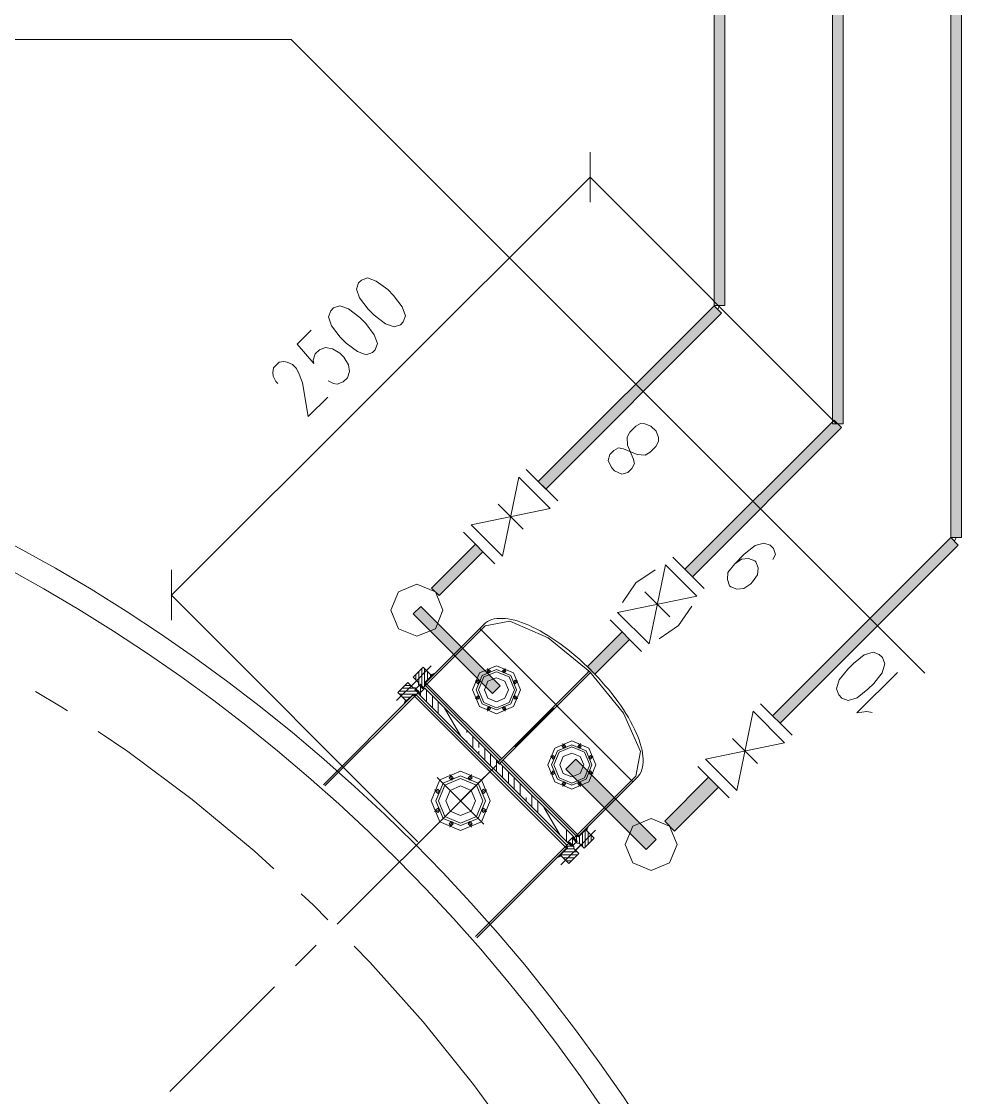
# Model space of a CAD drawing. Header units: millimetres. Extents: x 261 to 114907, y 32 to 1998430.
# Drawn here: x 49039 to 53012, y 1952349 to 1956897 of the extents above; entities that cross this region are included whole.
import ezdxf

# ---------------------------------------------------------------- set-up
doc = ezdxf.new("R2010")
doc.units = ezdxf.units.MM

msp = doc.modelspace()

# ---------------------------------------------------------------- hatches: boundary and pattern name
h = msp.add_hatch(color=0)
h.dxf.hatch_style = 2
h.paths.add_polyline_path([(53011.7, 1954716.6), (52966.4, 1954716.6), (52966.4, 1958852.2), (53011.7, 1958852.2)])
h = msp.add_hatch(color=0)
h.dxf.hatch_style = 2
h.paths.add_polyline_path([(52011.5, 1955697), (51966.3, 1955697), (51966.3, 1958351.9), (52011.5, 1958351.9)])
h = msp.add_hatch(color=0)
h.dxf.hatch_style = 2
h.paths.add_polyline_path([(52511.4, 1955196.7), (52466.5, 1955196.7), (52466.5, 1957852), (52511.4, 1957852)])
h = msp.add_hatch(color=0)
h.dxf.hatch_style = 2
h.paths.add_polyline_path([(51254.8, 1954920.9), (51222.9, 1954952.8), (51965.8, 1955695.7), (51997.7, 1955663.8)])
h = msp.add_hatch(color=0)
h.dxf.hatch_style = 2
h.paths.add_polyline_path([(51874.5, 1954550.3), (51842.6, 1954582.2), (52473, 1955212.6), (52504.9, 1955180.7)])
h = msp.add_hatch(color=0)
h.dxf.hatch_style = 2
h.paths.add_polyline_path([(52245.1, 1953930.7), (52213.2, 1953962.5), (52966, 1954715.4), (52997.9, 1954683.9)])
h = msp.add_hatch(color=0)
h.dxf.hatch_style = 2
h.paths.add_polyline_path([(50804.1, 1954470.2), (50772.2, 1954502), (50957.5, 1954687.3), (50989.4, 1954655.5)])
h = msp.add_hatch(color=0)
h.dxf.hatch_style = 2
h.paths.add_polyline_path([(51062.2, 1954088.4), (51030.3, 1954056.5), (50694.6, 1954392.6), (50726.5, 1954424.5)])
h = msp.add_hatch(color=0)
h.dxf.hatch_style = 2
h.paths.add_polyline_path([(51462.5, 1954138.4), (51430.6, 1954170.2), (51577.1, 1954316.8), (51609, 1954284.9)])
h = msp.add_hatch(color=0)
h.dxf.hatch_style = 2
h.paths.add_polyline_path([(50701.9, 1954070.8), (50700.3, 1954072.4), (50701.9, 1954074), (50703.5, 1954072.4)])
h = msp.add_hatch(color=0)
h.dxf.hatch_style = 2
h.paths.add_polyline_path([(50751.9, 1954095), (50750.3, 1954096.6), (50751.9, 1954098.1), (50753.5, 1954096.6)])
h = msp.add_hatch(color=0)
h.dxf.hatch_style = 2
h.paths.add_polyline_path([(50655.4, 1954009.6), (50653.8, 1954011.2), (50655.4, 1954012.8), (50657, 1954011.2)])
h = msp.add_hatch(color=0)
h.dxf.hatch_style = 2
h.paths.add_polyline_path([(50655.4, 1954009.6), (50653.8, 1954011.2), (50655.4, 1954012.8), (50657, 1954011.2)])
h = msp.add_hatch(color=0)
h.dxf.hatch_style = 2
h.paths.add_polyline_path([(51056.2, 1953762.3), (51054.6, 1953763.9), (51056.2, 1953765.5), (51057.8, 1953763.9)])
h = msp.add_hatch(color=0)
h.dxf.hatch_style = 2
h.paths.add_polyline_path([(51339.3, 1953737.2), (51381.9, 1953779.4), (51721.9, 1953439.4), (51679.3, 1953397.2)])
h = msp.add_hatch(color=0)
h.dxf.hatch_style = 2
h.paths.add_polyline_path([(51799.5, 1953474.7), (51757.3, 1953517.4), (51942.6, 1953702.7), (51984.8, 1953660)])
h = msp.add_hatch(color=0)
h.dxf.hatch_style = 2
h.paths.add_polyline_path([(51388.8, 1953458.5), (51387.2, 1953460.1), (51388.8, 1953461.7), (51390.4, 1953460.1)])
h = msp.add_hatch(color=0)
h.dxf.hatch_style = 2
h.paths.add_polyline_path([(50717, 1953425.7), (50715.4, 1953427.3), (50717, 1953428.9), (50718.6, 1953427.3)])
h = msp.add_hatch(color=0)
h.dxf.hatch_style = 2
h.paths.add_polyline_path([(51346.2, 1953402), (51344.6, 1953403.6), (51346.2, 1953405.2), (51347.8, 1953403.6)])
h = msp.add_hatch(color=0)
h.dxf.hatch_style = 2
h.paths.add_polyline_path([(51364.7, 1953408.5), (51363.1, 1953410.1), (51364.7, 1953411.7), (51366.3, 1953410.1)])
h = msp.add_hatch(color=0)
h.dxf.hatch_style = 2
h.paths.add_polyline_path([(51303.1, 1953361.5), (51301.5, 1953363.1), (51303.1, 1953364.7), (51304.7, 1953363.1)])
h = msp.add_hatch(color=0)
h.dxf.hatch_style = 2
h.paths.add_polyline_path([(51303.5, 1953361.5), (51301.9, 1953363.1), (51303.5, 1953364.7), (51305.1, 1953363.1)])

# ---------------------------------------------------------------- linework, layer by layer
at = {"color": 0, "lineweight": 0}
for points in [[(53011.7, 1954716.6), (52966.4, 1954716.6), (52966.4, 1958852.2), (53011.7, 1958852.2)], [(52011.5, 1955697), (51966.3, 1955697), (51966.3, 1958351.9), (52011.5, 1958351.9)], [(52511.4, 1955196.7), (52466.5, 1955196.7), (52466.5, 1957852), (52511.4, 1957852)], [(50463.6, 1955792.2), (50454.6, 1955766.4), (50468, 1955729.3), (50504.2, 1955681), (50529.1, 1955656), (50577.4, 1955619.8), (50614.5, 1955606.1), (50640.3, 1955615.5), (50652.4, 1955627.2), (50661.4, 1955653.5), (50648.1, 1955690.5), (50611.9, 1955738.3), (50586.9, 1955763.8), (50538.6, 1955800), (50501.6, 1955813.3), (50475.7, 1955804.3)], [(50346, 1955674.6), (50336.5, 1955648.3), (50349.9, 1955611.2), (50386.1, 1955563.4), (50411.5, 1955538), (50459.3, 1955501.8), (50496.4, 1955488.4), (50522.7, 1955497.5), (50534.3, 1955509.5), (50543.8, 1955535.4), (50530, 1955572.4), (50493.8, 1955620.7), (50468.8, 1955645.7), (50420.6, 1955681.9), (50383.9, 1955695.7), (50357.6, 1955686.2)], [(51254.8, 1954920.9), (51222.9, 1954952.8), (51965.8, 1955695.7), (51997.7, 1955663.8)], [(51874.5, 1954550.3), (51842.6, 1954582.2), (52473, 1955212.6), (52504.9, 1955180.7)], [(51720.2, 1955100.6), (51731.8, 1955121.3), (51731, 1955138.5), (51721.5, 1955164.8), (51699.1, 1955187.2), (51672.8, 1955196.7), (51655.6, 1955197.5), (51634.9, 1955185.9), (51610.7, 1955161.4), (51598.7, 1955140.7), (51600.4, 1955106.2), (51624.5, 1955049.7), (51629.7, 1955028.2), (51618.1, 1955007.5), (51601.7, 1954991.1), (51576.3, 1954983.8), (51545.7, 1954998), (51532.3, 1955011.4), (51518.1, 1955042), (51525.4, 1955067.4), (51541.8, 1955083.4), (51562.5, 1955095.4), (51584, 1955090.3), (51640.9, 1955066.1), (51675, 1955064.4), (51695.6, 1955076)], [(52245.1, 1953930.7), (52213.2, 1953962.5), (52966, 1954715.4), (52997.9, 1954683.9)], [(50804.1, 1954470.2), (50772.2, 1954502), (50957.5, 1954687.3), (50989.4, 1954655.5)], [(50600.2, 1954408.5), (50632.6, 1954486.1), (50710.6, 1954518.4), (50788.1, 1954486.1), (50820.4, 1954408.5), (50788.1, 1954330.5), (50710.6, 1954298.2), (50632.6, 1954330.5)], [(51062.2, 1954088.4), (51030.3, 1954056.5), (50694.6, 1954392.6), (50726.5, 1954424.5)], [(51462.5, 1954138.4), (51430.6, 1954170.2), (51577.1, 1954316.8), (51609, 1954284.9)], [(52640.6, 1954098.7), (52616.1, 1954074.6), (52570.8, 1954037.9), (52532.9, 1954027.2), (52506.6, 1954037.1), (52493.3, 1954050.4), (52483.8, 1954076.3), (52494.6, 1954114.2), (52530.8, 1954159.5), (52555.3, 1954184), (52600.6, 1954220.2), (52638.5, 1954231.4), (52664.3, 1954221.5), (52678.1, 1954208.2), (52687.6, 1954181.9), (52676.8, 1954144)], [(50945, 1954072.4), (50974.7, 1954144.4), (51046.2, 1954174.1), (51118.2, 1954144.4), (51147.9, 1954072.4), (51118.2, 1954000.9), (51046.2, 1953971.2), (50974.7, 1954000.9)], [(50960.9, 1954072.4), (50985.9, 1954132.8), (51046.2, 1954157.7), (51106.6, 1954132.8), (51131.6, 1954072.4), (51106.6, 1954012.1), (51046.2, 1953987.1), (50985.9, 1954012.1)], [(51006.6, 1954151.3), (51013.9, 1954158.6), (51021.3, 1954151.3), (51013.9, 1954144)], [(51071.7, 1954151.3), (51079, 1954158.6), (51086.3, 1954151.3), (51079, 1954144)], [(50960.5, 1954105.2), (50967.8, 1954112.5), (50975.1, 1954105.2), (50967.8, 1954097.8)], [(50970, 1954072.4), (50992.4, 1954126.3), (51046.2, 1954148.7), (51100.5, 1954126.3), (51122.9, 1954072.4), (51100.5, 1954018.6), (51046.2, 1953996.2), (50992.4, 1954018.6)], [(50995.8, 1954072.4), (51010.5, 1954108.2), (51046.2, 1954123.3), (51082.4, 1954108.2), (51097.1, 1954072.4), (51082.4, 1954036.7), (51046.2, 1954021.6), (51010.5, 1954036.7)], [(51117.8, 1954105.2), (51125.1, 1954112.5), (51132.4, 1954105.2), (51125.1, 1954097.8)], [(50960.5, 1954039.7), (50967.8, 1954047), (50975.1, 1954039.7), (50967.8, 1954032.3)], [(51117.8, 1954039.7), (51125.1, 1954047), (51132.4, 1954039.7), (51125.1, 1954032.3)], [(51006.6, 1953993.6), (51013.9, 1954000.9), (51021.3, 1953993.6), (51013.9, 1953986.2)], [(51071.7, 1953993.6), (51079, 1954000.9), (51086.3, 1953993.6), (51079, 1953986.2)], [(51263, 1953754.4), (51292.7, 1953825.9), (51364.7, 1953855.7), (51436.7, 1953825.9), (51466.4, 1953754.4), (51436.7, 1953682.4), (51364.7, 1953652.7), (51292.7, 1953682.4)], [(51279.4, 1953754.4), (51304.4, 1953814.7), (51364.7, 1953839.3), (51425, 1953814.7), (51450, 1953754.4), (51425, 1953694.1), (51364.7, 1953669.1), (51304.4, 1953694.1)], [(51324.6, 1953832.8), (51331.9, 1953840.2), (51339.3, 1953832.8), (51331.9, 1953825.5)], [(51390.1, 1953832.8), (51397.4, 1953840.2), (51404.8, 1953832.8), (51397.4, 1953825.5)], [(51278.5, 1953786.7), (51285.8, 1953794.1), (51293.2, 1953786.7), (51285.8, 1953779.4)], [(51288.4, 1953754.4), (51310.8, 1953808.3), (51364.7, 1953830.7), (51418.6, 1953808.3), (51441, 1953754.4), (51418.6, 1953700.1), (51364.7, 1953677.7), (51310.8, 1953700.1)], [(51313.8, 1953754.4), (51328.9, 1953790.2), (51364.7, 1953804.8), (51400.5, 1953790.2), (51415.5, 1953754.4), (51400.5, 1953718.2), (51364.7, 1953703.6), (51328.9, 1953718.2)], [(51436.2, 1953786.7), (51443.6, 1953794.1), (51450.9, 1953786.7), (51443.6, 1953779.4)], [(51339.3, 1953737.2), (51381.9, 1953779.4), (51721.9, 1953439.4), (51679.3, 1953397.2)], [(50770, 1953602.7), (50806.7, 1953691.5), (50895, 1953728.1), (50983.3, 1953691.5), (51020, 1953602.7), (50983.3, 1953514.4), (50895, 1953477.8), (50806.7, 1953514.4)], [(50790.3, 1953602.7), (50820.9, 1953677.3), (50895, 1953707.9), (50969.5, 1953677.3), (51000.1, 1953602.7), (50969.5, 1953528.6), (50895, 1953498), (50820.9, 1953528.6)], [(50845.9, 1953700.1), (50854.9, 1953708.7), (50864, 1953700.1), (50854.9, 1953691.1)], [(50926.5, 1953700.1), (50935.5, 1953708.7), (50944.1, 1953700.1), (50935.5, 1953691.1)], [(51278.5, 1953721.7), (51285.8, 1953729), (51293.2, 1953721.7), (51285.8, 1953714.3)], [(51436.2, 1953721.7), (51443.6, 1953729), (51450.9, 1953721.7), (51443.6, 1953714.3)], [(51799.5, 1953474.7), (51757.3, 1953517.4), (51942.6, 1953702.7), (51984.8, 1953660)], [(50801.1, 1953602.7), (50828.6, 1953669.5), (50895, 1953697.1), (50961.8, 1953669.5), (50988.9, 1953602.7), (50961.8, 1953536.4), (50895, 1953508.8), (50828.6, 1953536.4)], [(50832.5, 1953602.7), (50851, 1953647.1), (50895, 1953665.6), (50939.4, 1953647.1), (50957.5, 1953602.7), (50939.4, 1953558.8), (50895, 1953540.2), (50851, 1953558.8)], [(51324.6, 1953675.5), (51331.9, 1953682.9), (51339.3, 1953675.5), (51331.9, 1953668.2)], [(51390.1, 1953675.5), (51397.4, 1953682.9), (51404.8, 1953675.5), (51397.4, 1953668.2)], [(50789, 1953643.2), (50798, 1953652.3), (50807.1, 1953643.2), (50798, 1953634.2)], [(50983.3, 1953643.2), (50991.9, 1953652.3), (51001, 1953643.2), (50991.9, 1953634.2)], [(50789, 1953562.6), (50798, 1953571.7), (50807.1, 1953562.6), (50798, 1953553.6)], [(50983.3, 1953562.6), (50991.9, 1953571.7), (51001, 1953562.6), (50991.9, 1953553.6)], [(51590.5, 1953418.3), (51622.8, 1953496.3), (51700.8, 1953528.2), (51778.4, 1953496.3), (51810.7, 1953418.3), (51778.4, 1953340.3), (51700.8, 1953308.4), (51622.8, 1953340.3)], [(50845.9, 1953505.8), (50854.9, 1953514.8), (50864, 1953505.8), (50854.9, 1953496.7)], [(50926.5, 1953505.8), (50935.5, 1953514.8), (50944.1, 1953505.8), (50935.5, 1953496.7)]]:
    msp.add_lwpolyline(points, close=True, dxfattribs=at)
for points in [[(43411.2, 1956821.7), (50178.4, 1956821.7)], [(50178.4, 1956821.7), (52857, 1954143.1)], [(51442.3, 1956133.5), (51442.7, 1956345.5)], [(49672.9, 1954472.7), (51442.7, 1956239.5)], [(52483.8, 1955196.7), (51441, 1956240.8)], [(51981.8, 1955679.7), (51988.7, 1955697)], [(50263.3, 1955592.3), (50204.2, 1955533.2), (50274, 1955451.4), (50271.5, 1955465.6), (50280.9, 1955491.9), (50298.6, 1955509.5), (50324.5, 1955518.6), (50353.3, 1955513.8), (50384.4, 1955494.5), (50401.2, 1955477.6), (50420.6, 1955446.2), (50425.7, 1955417.7), (50416.2, 1955391.5), (50398.6, 1955373.8), (50372.7, 1955364.7), (50358.1, 1955367.3), (50335.7, 1955378.1)], [(50122.4, 1955367.3), (50114.2, 1955375.9), (50103, 1955398.4), (50100.8, 1955413), (50103.8, 1955433.3), (50127.5, 1955456.5), (50147.8, 1955460), (50162, 1955457.4), (50184.8, 1955446.6), (50201.6, 1955429.8), (50212.4, 1955407), (50226.2, 1955369.9), (50251.2, 1955226.9), (50333.9, 1955309.2)], [(51305.2, 1954870.5), (51172.5, 1955003.2)], [(51140.6, 1954971.3), (51071.7, 1954636.9)], [(51273.3, 1954838.6), (51140.6, 1954971.3)], [(51053.1, 1954857.1), (51159.1, 1954751.1)], [(51273.3, 1954838.6), (50938.9, 1954769.6)], [(51071.7, 1954636.9), (50938.9, 1954769.6)], [(51039.8, 1954605), (50907.1, 1954737.8)], [(52989.3, 1954716.6), (52981.9, 1954699.8)], [(52214.5, 1954622.7), (52226.1, 1954643.4), (52216.6, 1954669.7), (52202.8, 1954683), (52177, 1954692.5), (52139.1, 1954681.7), (52093.8, 1954645.5), (52053.3, 1954604.6), (52024.9, 1954567.5), (52022.3, 1954537.8), (52031.8, 1954512), (52036.5, 1954507.2), (52062.3, 1954497.7), (52092.1, 1954500.3), (52121, 1954520.6), (52129.1, 1954528.8), (52149.4, 1954557.6), (52152, 1954587.4), (52142.5, 1954613.2), (52137.8, 1954618), (52111.9, 1954627.4), (52082.2, 1954624.9), (52053.3, 1954604.6)], [(51792.2, 1954632.6), (51924.9, 1954499.9)], [(49673.3, 1954578.8), (49672.9, 1954366.7)], [(51717.6, 1954579.6), (51635.7, 1954523.6), (51579.7, 1954441.7)], [(51691.3, 1954266.3), (51760.3, 1954600.7)], [(51760.3, 1954600.7), (51893, 1954468)], [(51778.8, 1954380.5), (51672.8, 1954486.5)], [(50714.4, 1953429.9), (49671.6, 1954474)], [(51558.6, 1954399.1), (51893, 1954468)], [(51558.6, 1954399.1), (51691.3, 1954266.3)], [(51734, 1954287.5), (51815.9, 1954343.5), (51871.9, 1954425.3)], [(50733.4, 1954078), (50998.8, 1954343)], [(50746.8, 1954102.2), (50993.2, 1954348.6)], [(50993.2, 1954348.6), (50996.7, 1954352.1), (51000.1, 1954355.1), (51008.3, 1954360.7), (51016.9, 1954365), (51026.4, 1954368.9), (51036.8, 1954371.5), (51047.5, 1954373.2), (51058.7, 1954374.1), (51070.8, 1954374.1), (51082.9, 1954373.6), (51095.8, 1954371.9), (51109.2, 1954369.3), (51123.4, 1954365.9), (51137.6, 1954362), (51152.3, 1954356.8), (51167.3, 1954351.2), (51182.8, 1954344.8), (51198.4, 1954337.4), (51214.3, 1954329.7), (51230.7, 1954321.1), (51247.1, 1954311.6), (51263.9, 1954301.2), (51280.7, 1954290.9), (51297.5, 1954279.3), (51314.3, 1954267.6), (51331.1, 1954255.1), (51347.9, 1954241.8), (51364.7, 1954228.4), (51381.5, 1954214.6), (51398.3, 1954200), (51414.7, 1954185.3), (51430.6, 1954169.8), (51446.6, 1954154.3), (51462.1, 1954138.4), (51477.2, 1954122.4), (51492.2, 1954106), (51506.5, 1954089.2), (51520.7, 1954072.9), (51534, 1954056), (51547.4, 1954038.8), (51559.9, 1954022), (51571.5, 1954005.2), (51582.7, 1953988.4), (51593.5, 1953971.6), (51603.9, 1953955.2), (51612.9, 1953938.4), (51622, 1953922.5), (51629.7, 1953906.1), (51637, 1953890.6), (51643.5, 1953875.1), (51649.1, 1953860), (51654.3, 1953845.3), (51658.1, 1953831.1), (51661.6, 1953817.3), (51664.2, 1953804), (51665.5, 1953791), (51666.3, 1953778.5), (51666.3, 1953766.5), (51665.5, 1953755.3), (51663.8, 1953744.5), (51661.2, 1953734.6), (51657.3, 1953725.1), (51653, 1953716.1), (51647.4, 1953708.3), (51644.4, 1953704.4), (51640.9, 1953701)], [(50998.8, 1954343), (51103.1, 1954362.4), (51265.2, 1954291.3), (51441, 1954148.7), (51583.6, 1953972.9), (51654.7, 1953811.3), (51635.3, 1953706.6)], [(51526.7, 1954367.2), (51659.4, 1954234.4)], [(50975.6, 1954331), (51623.2, 1953683.3)], [(50770.9, 1954173.3), (50688.2, 1954090.5)], [(50737.3, 1954167.7), (50694.6, 1954125.4)], [(50730.4, 1954161.2), (50730.4, 1954132.8)], [(50769.6, 1954135.3), (50737.3, 1954167.7)], [(50742.9, 1954162.1), (50742.9, 1954145.2)], [(51016.9, 1954143.5), (51009.2, 1954162.5)], [(51076, 1954143.5), (51083.7, 1954162.5)], [(50694.6, 1954125.4), (50716.6, 1954103.4)], [(50705.4, 1954136.2), (50705.4, 1954114.7)], [(50717.9, 1954148.7), (50717.9, 1954120.3)], [(50717.9, 1954120.3), (50717.9, 1954093.5)], [(50730.4, 1954132.8), (50730.4, 1954089.7)], [(50742.9, 1954145.2), (50742.9, 1954087.1)], [(50770.9, 1954129.7), (50742.9, 1954101.7)], [(50755.4, 1954149.6), (50755.4, 1954113.8)], [(50767.9, 1954137.1), (50767.9, 1954126.3)], [(50786.4, 1954142.2), (50769.6, 1954135.3)], [(50779.9, 1954135.3), (50769.6, 1954135.3)], [(50770.9, 1954129.3), (50769.6, 1954135.3)], [(50779.1, 1954134.9), (50769.6, 1954134.9)], [(50778.6, 1954134), (50770, 1954134)], [(50777.8, 1954133.6), (50770, 1954133.6)], [(50777.4, 1954132.8), (50770, 1954132.8)], [(50770.5, 1954132.8), (50770.5, 1954135.8)], [(50776.5, 1954132.3), (50770.5, 1954132.3)], [(50776.1, 1954131.5), (50770.5, 1954131.5)], [(50775.2, 1954131), (50770.5, 1954131)], [(50770.9, 1954130.2), (50770.9, 1954135.8)], [(50774.8, 1954130.6), (50770.9, 1954130.6)], [(50774.3, 1954129.7), (50770.9, 1954129.7)], [(50770.9, 1954129.7), (50772.6, 1954128)], [(50780.4, 1954136.2), (50771.3, 1954136.2)], [(50771.3, 1954129.3), (50771.3, 1954136.2)], [(50773.5, 1954129.3), (50771.3, 1954129.3)], [(50772.2, 1954128.4), (50772.2, 1954136.2)], [(50772.6, 1954128.4), (50772.6, 1954136.6)], [(50780.8, 1954136.6), (50773, 1954136.6)], [(50773.5, 1954128.9), (50773.5, 1954137.1)], [(50773.9, 1954129.7), (50773.9, 1954137.1)], [(50781.7, 1954137.5), (50774.3, 1954137.5)], [(50774.8, 1954130.2), (50774.8, 1954137.5)], [(50775.2, 1954131), (50775.2, 1954137.5)], [(50782.1, 1954137.9), (50776.1, 1954137.9)], [(50776.1, 1954131.5), (50776.1, 1954137.9)], [(50776.5, 1954132.3), (50776.5, 1954137.9)], [(50776.9, 1954132.8), (50776.9, 1954138.4)], [(50777.8, 1954133.6), (50777.8, 1954138.8)], [(50783, 1954138.4), (50777.8, 1954138.4)], [(50778.2, 1954134), (50778.2, 1954138.8)], [(50783.4, 1954139.2), (50779.1, 1954139.2)], [(50779.1, 1954134.5), (50779.1, 1954139.2)], [(50779.5, 1954135.3), (50779.5, 1954139.2)], [(50780.4, 1954135.8), (50780.4, 1954139.6)], [(50784.2, 1954139.6), (50780.8, 1954139.6)], [(50780.8, 1954136.6), (50780.8, 1954139.6)], [(50781.7, 1954137.1), (50781.7, 1954140.1)], [(50782.1, 1954137.9), (50782.1, 1954140.5)], [(50784.7, 1954140.5), (50782.5, 1954140.5)], [(50783, 1954138.4), (50783, 1954140.5)], [(50783.4, 1954139.2), (50783.4, 1954140.9)], [(50785.5, 1954140.9), (50783.8, 1954140.9)], [(50783.8, 1954139.6), (50783.8, 1954140.9)], [(51053.1, 1953766.9), (51437.9, 1954151.3)], [(51058.7, 1953760.9), (51443.6, 1954145.7)], [(51434.1, 1954147.4), (51434.5, 1954154.7)], [(51434.1, 1954150), (51436.7, 1954150)], [(51434.1, 1954149.1), (51435.8, 1954149.1)], [(51434.1, 1954148.7), (51435.4, 1954148.7)], [(51434.5, 1954153.9), (51435.8, 1954153.9)], [(51434.5, 1954153), (51436.2, 1954153)], [(51434.5, 1954152.6), (51437.1, 1954152.6)], [(51434.5, 1954151.7), (51437.5, 1954151.7)], [(51434.5, 1954151.3), (51437.5, 1954151.3)], [(51434.5, 1954150.4), (51437.1, 1954150.4)], [(51434.9, 1954154.7), (51434.9, 1954148.3)], [(51435.4, 1954153.9), (51435.4, 1954148.7)], [(51435.8, 1954153.4), (51435.8, 1954149.6)], [(51436.7, 1954153), (51436.7, 1954150)], [(51437.1, 1954152.1), (51437.1, 1954150.9)], [(51439.7, 1954141.8), (51447, 1954142.2)], [(51440.1, 1954142.2), (51447, 1954142.2)], [(51441, 1954143.1), (51441, 1954141.8)], [(51441, 1954143.1), (51446.6, 1954143.1)], [(51441.4, 1954143.5), (51445.7, 1954143.5)], [(51441.8, 1954144), (51441.8, 1954142.2)], [(51442.3, 1954144.4), (51442.3, 1954142.2)], [(51442.3, 1954144.4), (51445.3, 1954144.4)], [(51442.7, 1954145.2), (51442.7, 1954142.2)], [(51442.7, 1954144.8), (51444.4, 1954144.8)], [(51443.6, 1954145.7), (51443.6, 1954142.2)], [(51444, 1954145.2), (51444, 1954142.2)], [(51444.8, 1954144.8), (51444.8, 1954142.2)], [(51445.3, 1954144), (51445.3, 1954142.2)], [(51446.1, 1954143.5), (51446.1, 1954142.2)], [(52633.7, 1953975.5), (52611.8, 1953980.6), (52569.5, 1953974.2), (52740.6, 1954145.2)], [(50624.4, 1954026.3), (50706.7, 1954109.1)], [(50629.5, 1954060.4), (50672.2, 1954102.6)], [(50647.6, 1954078.5), (50676.1, 1954078.5)], [(50660.1, 1954091), (50683.8, 1954091)], [(50672.2, 1954102.6), (50693.8, 1954081)], [(50676.1, 1954078.5), (50705, 1954078.5)], [(50702.4, 1954081), (50693.8, 1954081)], [(50706.3, 1954076.7), (50701.9, 1954072.4)], [(50701.9, 1954072.4), (50715.3, 1954059.5)], [(50702.4, 1954081), (50706.3, 1954076.7)], [(50710.1, 1954072.9), (50702.4, 1954072.9)], [(50711, 1954072.4), (50702.4, 1954072.4)], [(50709.7, 1954073.7), (50702.8, 1954073.7)], [(50702.8, 1954072), (50702.8, 1954073.3)], [(50703.2, 1954071.1), (50703.2, 1954073.7)], [(50711.4, 1954071.6), (50703.2, 1954071.6)], [(50708.8, 1954074.1), (50703.7, 1954074.1)], [(50712.3, 1954071.1), (50703.7, 1954071.1)], [(50708.4, 1954074.6), (50704.1, 1954074.6)], [(50704.1, 1954070.7), (50704.1, 1954074.6)], [(50712.7, 1954070.3), (50704.1, 1954070.3)], [(50704.5, 1954070.3), (50704.5, 1954075)], [(50708, 1954075.4), (50705, 1954075.4)], [(50713.6, 1954069.8), (50705, 1954069.8)], [(50707.1, 1954075.9), (50705.4, 1954075.9)], [(50705.4, 1954069.4), (50705.4, 1954075.9)], [(50714, 1954069), (50705.4, 1954069)], [(50705.8, 1954069), (50705.8, 1954076.3)], [(50706.3, 1954076.7), (50720.9, 1954091.4)], [(50706.3, 1954076.7), (50719.6, 1954063.8)], [(50714.9, 1954068.5), (50706.3, 1954068.5)], [(50706.7, 1954068.1), (50706.7, 1954076.7)], [(50715.3, 1954068.1), (50706.7, 1954068.1)], [(50707.1, 1954067.7), (50707.1, 1954075.9)], [(50707.5, 1954066.8), (50707.5, 1954075.4)], [(50715.7, 1954067.3), (50707.5, 1954067.3)], [(50716.6, 1954066.8), (50708, 1954066.8)], [(50708.4, 1954066.4), (50708.4, 1954075)], [(50708.8, 1954065.5), (50708.8, 1954074.1)], [(50709.7, 1954065.1), (50709.7, 1954073.7)], [(50710.1, 1954064.7), (50710.1, 1954072.9)], [(50711, 1954063.8), (50711, 1954072.4)], [(50711.4, 1954063.4), (50711.4, 1954071.6)], [(50712.3, 1954062.5), (50712.3, 1954071.1)], [(50712.7, 1954062.1), (50712.7, 1954070.3)], [(50713.6, 1954061.2), (50713.6, 1954069.8)], [(50714, 1954060.8), (50714, 1954069.4)], [(50714.4, 1954059.9), (50714.4, 1954068.5)], [(50715.3, 1954059.5), (50715.3, 1954068.1)], [(50715.7, 1954060.4), (50715.7, 1954067.3)], [(50716.6, 1954094.8), (50716.6, 1954103.4)], [(50716.6, 1954094.8), (50720.5, 1954091)], [(50716.6, 1954060.8), (50716.6, 1954066.8)], [(50717.9, 1954053.9), (50743.7, 1954079.3)], [(50720.5, 1954091), (50724.8, 1954095.3)], [(50729.1, 1954091), (50720.5, 1954091)], [(50720.5, 1954091), (50733.4, 1954078)], [(50729.5, 1954090.5), (50720.9, 1954090.5)], [(50728.2, 1954091.8), (50721.3, 1954091.8)], [(50721.3, 1954090.1), (50721.3, 1954091.8)], [(50727.8, 1954092.2), (50721.8, 1954092.2)], [(50730.4, 1954089.7), (50721.8, 1954089.7)], [(50726.9, 1954093.1), (50722.2, 1954093.1)], [(50722.2, 1954089.2), (50722.2, 1954092.7)], [(50730.8, 1954089.2), (50722.2, 1954089.2)], [(50722.6, 1954088.8), (50722.6, 1954093.1)], [(50726.5, 1954093.5), (50723.1, 1954093.5)], [(50731.2, 1954088.4), (50723.1, 1954088.4)], [(50725.6, 1954094), (50723.5, 1954094)], [(50723.5, 1954087.9), (50723.5, 1954094)], [(50732.1, 1954087.9), (50723.5, 1954087.9)], [(50723.9, 1954087.5), (50723.9, 1954094.4)], [(50732.5, 1954087.1), (50724.4, 1954087.1)], [(50724.8, 1954086.6), (50724.8, 1954095.3)], [(50724.8, 1954095.3), (50737.7, 1954082.3)], [(50733.4, 1954086.6), (50724.8, 1954086.6)], [(50725.2, 1954086.2), (50725.2, 1954094.8)], [(50733.8, 1954086.2), (50725.6, 1954086.2)], [(50725.6, 1954085.8), (50725.6, 1954061.2)], [(50726.1, 1954085.8), (50726.1, 1954094)], [(50734.7, 1954085.4), (50726.1, 1954085.4)], [(50726.5, 1954084.9), (50726.5, 1954093.5)], [(50735.1, 1954084.9), (50726.5, 1954084.9)], [(50726.9, 1954084.5), (50726.9, 1954092.7)], [(50736, 1954084.1), (50727.4, 1954084.1)], [(50727.8, 1954083.6), (50727.8, 1954092.2)], [(50736.4, 1954083.6), (50727.8, 1954083.6)], [(50728.2, 1954083.2), (50728.2, 1954091.4)], [(50736.8, 1954082.8), (50728.7, 1954082.8)], [(50729.1, 1954082.3), (50729.1, 1954091)], [(50737.7, 1954082.3), (50729.1, 1954082.3)], [(50729.5, 1954081.9), (50729.5, 1954090.5)], [(50737.3, 1954081.5), (50730, 1954081.5)], [(50730.4, 1954081), (50730.4, 1954089.7)], [(50736.8, 1954081), (50730.4, 1954081)], [(50730.8, 1954080.6), (50730.8, 1954089.2)], [(50736, 1954080.6), (50731.2, 1954080.6)], [(50731.7, 1954080.2), (50731.7, 1954088.4)], [(50735.6, 1954079.7), (50731.7, 1954079.7)], [(50732.1, 1954079.3), (50732.1, 1954087.9)], [(50734.7, 1954079.3), (50732.1, 1954079.3)], [(50732.5, 1954078.9), (50732.5, 1954087.1)], [(50734.3, 1954078.5), (50733, 1954078.5)], [(50733.4, 1954078), (50733.4, 1954086.6)], [(50733.4, 1954078), (50743.7, 1954079.3)], [(50733.8, 1954078.5), (50733.8, 1954085.8)], [(50734.7, 1954078.9), (50734.7, 1954085.4)], [(50735.1, 1954079.7), (50735.1, 1954084.9)], [(50736, 1954080.2), (50736, 1954084.1)], [(50736.4, 1954081), (50736.4, 1954083.6)], [(50737.3, 1954081.5), (50737.3, 1954082.8)], [(50747.2, 1954101.7), (50743.3, 1954101.7)], [(50743.3, 1954100.4), (50743.3, 1954101.7)], [(50743.3, 1954101.3), (50745.9, 1954090.5)], [(50747.6, 1954100.9), (50743.3, 1954100.9)], [(50748.5, 1954100.4), (50743.3, 1954100.4)], [(50746.8, 1954102.2), (50743.7, 1954102.2)], [(50748.9, 1954100), (50743.7, 1954100)], [(50749.8, 1954099.1), (50743.7, 1954099.1)], [(50750.2, 1954098.7), (50743.7, 1954098.7)], [(51054.9, 1953768.2), (50743.7, 1954079.3)], [(50744.2, 1954098.3), (50744.2, 1954102.6)], [(50751.1, 1954097.8), (50744.2, 1954097.8)], [(50751.5, 1954097.4), (50744.2, 1954097.4)], [(50745.9, 1954103), (50744.6, 1954103)], [(50744.6, 1954096.1), (50744.6, 1954103)], [(50752.4, 1954096.6), (50744.6, 1954096.6)], [(50751.5, 1954096.1), (50744.6, 1954096.1)], [(50751.1, 1954095.3), (50744.6, 1954095.3)], [(50750.6, 1954094.8), (50745, 1954094.8)], [(50749.8, 1954094), (50745, 1954094)], [(50745.5, 1954093.5), (50745.5, 1954103.4)], [(50745.5, 1954103.4), (50752.4, 1954096.6)], [(50749.3, 1954093.5), (50745.5, 1954093.5)], [(50748.5, 1954093.1), (50745.5, 1954093.1)], [(50748.1, 1954092.2), (50745.5, 1954092.2)], [(50745.9, 1954091.4), (50745.9, 1954103)], [(50747.2, 1954091.8), (50745.9, 1954091.8)], [(51061.8, 1953775.1), (50745.9, 1954090.5)], [(50746.3, 1954091), (50746.3, 1954102.2)], [(50747.2, 1954091.4), (50747.2, 1954101.7)], [(50747.6, 1954092.2), (50747.6, 1954101.3)], [(50748.5, 1954092.7), (50748.5, 1954100.4)], [(50748.9, 1954093.5), (50748.9, 1954100)], [(50749.8, 1954094), (50749.8, 1954099.1)], [(50750.2, 1954094.4), (50750.2, 1954098.7)], [(50750.6, 1954072), (50750.6, 1954021.1)], [(50751.1, 1954095.3), (50751.1, 1954097.8)], [(50751.5, 1954095.7), (50751.5, 1954097.4)], [(51067.8, 1953781.1), (50752.4, 1954096.6)], [(50975.6, 1954101.7), (50956.2, 1954109.9)], [(51117.3, 1954101.7), (51136.7, 1954109.9)], [(49232.9, 1953982.8), (49206.7, 1954000), (49098.9, 1954064.7)], [(50315.4, 1953670.8), (50695, 1954050.9)], [(50719.6, 1954063.8), (50321, 1953665.6)], [(50661.9, 1954027.6), (50629.5, 1954060.4)], [(50635.2, 1954066), (50663.6, 1954066)], [(50636.4, 1954053.5), (50651.1, 1954053.5)], [(50648.9, 1954041), (50682.6, 1954041)], [(50651.1, 1954053.5), (50695, 1954053.5)], [(50655.4, 1954010.8), (50661.9, 1954027.6)], [(50659.3, 1954021.1), (50665.3, 1954021.1)], [(50659.7, 1954022.4), (50659.7, 1954015.5)], [(50659.7, 1954022.4), (50666.6, 1954022.4)], [(50659.7, 1954021.6), (50666.2, 1954021.6)], [(50660.1, 1954023.7), (50667.9, 1954023.7)], [(50660.1, 1954022.9), (50667.5, 1954022.9)], [(50660.6, 1954024.2), (50668.3, 1954024.2)], [(50660.6, 1954023.7), (50660.6, 1954016)], [(50661, 1954025.5), (50661, 1954016.8)], [(50661, 1954025.5), (50668.8, 1954025.5)], [(50661, 1954025), (50669.2, 1954025)], [(50661.4, 1954028.5), (50670.1, 1954028.5)], [(50661.4, 1954026.7), (50666.2, 1954026.7)], [(50661.4, 1954025.9), (50667.9, 1954025.9)], [(50667.9, 1954026.3), (50661.9, 1954027.6)], [(50661.9, 1954027.2), (50661.9, 1954017.3)], [(50661.9, 1954027.2), (50664, 1954027.2)], [(50662.3, 1954027.6), (50662.3, 1954018.1)], [(50662.7, 1954027.6), (50662.7, 1954018.6)], [(50663.6, 1954066), (50708.8, 1954066)], [(50663.6, 1954027.6), (50663.6, 1954019.4)], [(50664, 1954027.2), (50664, 1954019.9)], [(50664.9, 1954027.2), (50664.9, 1954020.3)], [(50665.3, 1954026.7), (50665.3, 1954021.1)], [(50666.2, 1954026.7), (50666.2, 1954021.6)], [(50666.6, 1954026.7), (50666.6, 1954022.4)], [(50667.5, 1954026.3), (50667.5, 1954022.9)], [(50667.9, 1954026.3), (50695.9, 1954054.3)], [(50667.9, 1954026.3), (50667.9, 1954023.7)], [(50667.9, 1954026.3), (50669.2, 1954025)], [(50668.8, 1954025.5), (50668.8, 1954024.2)], [(50702.8, 1954052.2), (50693.8, 1954052.2)], [(50693.8, 1954052.2), (50700.6, 1954045.3)], [(50705.4, 1954051.7), (50694.2, 1954051.7)], [(50700.6, 1954053), (50694.6, 1954053)], [(50694.6, 1954051.3), (50694.6, 1954053)], [(50706.7, 1954050.9), (50694.6, 1954050.9)], [(50695, 1954050.4), (50695, 1954053.9)], [(50698.5, 1954053.5), (50695, 1954053.5)], [(50706.3, 1954050.4), (50695.5, 1954050.4)], [(50695.9, 1954050), (50695.9, 1954054.3)], [(50695.9, 1954054.3), (50706.7, 1954051.3)], [(50705.4, 1954049.6), (50695.9, 1954049.6)], [(50696.3, 1954049.2), (50696.3, 1954053.9)], [(50705, 1954049.2), (50696.8, 1954049.2)], [(50697.2, 1954048.7), (50697.2, 1954053.9)], [(50704.1, 1954048.7), (50697.2, 1954048.7)], [(50697.6, 1954047.9), (50697.6, 1954053.9)], [(50703.7, 1954047.9), (50698.1, 1954047.9)], [(50698.5, 1954047.4), (50698.5, 1954053.5)], [(50702.8, 1954047.4), (50698.5, 1954047.4)], [(50698.9, 1954053.5), (50708.8, 1954053.5)], [(50698.9, 1954047), (50698.9, 1954053.5)], [(50702.4, 1954046.6), (50699.4, 1954046.6)], [(50699.8, 1954046.1), (50699.8, 1954053)], [(50701.5, 1954046.1), (50699.8, 1954046.1)], [(50700.2, 1954045.7), (50700.2, 1954053)], [(51337.1, 1953408.4), (50700.6, 1954045.3)], [(50701.1, 1954045.3), (50701.1, 1954053)], [(50701.5, 1954045.7), (50701.5, 1954052.6)], [(50701.9, 1954046.6), (50701.9, 1954052.6)], [(50702.8, 1954047), (50702.8, 1954052.2)], [(50703.2, 1954047.9), (50703.2, 1954052.2)], [(50704.1, 1954048.3), (50704.1, 1954052.2)], [(50704.5, 1954049.2), (50704.5, 1954051.7)], [(50705.4, 1954049.6), (50705.4, 1954051.7)], [(50705.8, 1954050), (50705.8, 1954051.3)], [(51343.6, 1953414.8), (50706.7, 1954051.3)], [(50717, 1954066), (50708.8, 1954066)], [(50717.9, 1954065.5), (50709.3, 1954065.5)], [(50718.3, 1954064.7), (50710.1, 1954064.7)], [(50719.2, 1954064.2), (50710.6, 1954064.2)], [(50719.2, 1954063.4), (50711, 1954063.4)], [(50718.7, 1954062.9), (50711.9, 1954062.9)], [(50717.9, 1954062.1), (50712.3, 1954062.1)], [(50717.5, 1954061.7), (50713.1, 1954061.7)], [(50716.6, 1954061.2), (50713.6, 1954061.2)], [(50716.2, 1954060.4), (50714.4, 1954060.4)], [(50717, 1954061.7), (50717, 1954066)], [(50717.9, 1954062.1), (50717.9, 1954065.5)], [(50719.6, 1954063.8), (50717.9, 1954053.9)], [(51346.2, 1953426), (50717.9, 1954053.9)], [(50718.3, 1954062.5), (50718.3, 1954064.7)], [(50725.6, 1954061.2), (50725.6, 1954046.1)], [(50775.6, 1954047), (50775.6, 1953996.2)], [(50800.6, 1954022), (50800.6, 1953971.2)], [(50975.6, 1954043.1), (50956.2, 1954035.4)], [(51117.3, 1954043.1), (51136.7, 1954035.4)], [(50656.3, 1954013.4), (50658, 1954013.4)], [(50656.3, 1954013), (50656.3, 1954011.7)], [(50656.7, 1954014.7), (50659.3, 1954014.7)], [(50656.7, 1954014.2), (50656.7, 1954012.5)], [(50656.7, 1954014.2), (50658.4, 1954014.2)], [(50657.1, 1954016), (50657.1, 1954013)], [(50657.1, 1954016), (50660.6, 1954016)], [(50657.1, 1954015.5), (50659.7, 1954015.5)], [(50657.6, 1954016.8), (50661, 1954016.8)], [(50658, 1954018.1), (50662.3, 1954018.1)], [(50658, 1954017.7), (50658, 1954013.8)], [(50658, 1954017.3), (50661.9, 1954017.3)], [(50658.4, 1954019.4), (50663.6, 1954019.4)], [(50658.4, 1954019), (50658.4, 1954014.2)], [(50658.4, 1954018.6), (50662.7, 1954018.6)], [(50658.9, 1954019.9), (50664, 1954019.9)], [(50659.3, 1954020.7), (50659.3, 1954014.7)], [(50659.3, 1954020.3), (50664.9, 1954020.3)], [(50825.6, 1953997), (50896.3, 1953875.5)], [(51016.9, 1954001.8), (51009.2, 1953982.4)], [(51076, 1954001.8), (51083.7, 1953982.4)], [(51123.4, 1953831.5), (51288, 1953995.7)], [(52130.9, 1953981.1), (52061.9, 1953646.7)], [(52263.6, 1953848.3), (52130.9, 1953981.1)], [(52295.5, 1953880.2), (52162.8, 1954013)], [(50105.6, 1953315.7), (50022, 1953392), (49760.8, 1953608.3), (49488.5, 1953811.3), (49363.5, 1953895.3)], [(50921.3, 1953901.3), (50921.3, 1953891.4)], [(50921.3, 1953856.1), (50921.3, 1953850.5)], [(50946.3, 1953876.4), (50946.3, 1953836.7)], [(50971.7, 1953851.4), (50971.7, 1953827.7)], [(51335.4, 1953825.1), (51327.2, 1953844.5)], [(51394, 1953825.1), (51402.2, 1953844.5)], [(52263.6, 1953848.3), (51929.2, 1953779.4)], [(52043.4, 1953866.9), (52149.4, 1953760.9)], [(50946.3, 1953836.7), (50946.3, 1953825.5)], [(50971.7, 1953812.1), (50971.7, 1953800.5)], [(50996.7, 1953826.4), (50996.7, 1953803.1)], [(50996.7, 1953803.1), (50996.7, 1953775.5)], [(51021.7, 1953801.4), (51021.7, 1953770.8)], [(51044.5, 1953752.3), (50647.6, 1953355.4)], [(51021.7, 1953770.8), (51021.7, 1953750.5)], [(51046.7, 1953776.4), (51046.7, 1953754.4)], [(51046.7, 1953754.4), (51046.7, 1953725.5)], [(51050.6, 1953766.9), (51053.1, 1953769.5)], [(51050.6, 1953766.9), (51053.1, 1953766.9)], [(51058.7, 1953758.3), (51050.6, 1953766.9)], [(51051, 1953767.3), (51051, 1953766)], [(51051, 1953766.5), (51053.6, 1953766.5)], [(51051.4, 1953765.6), (51054.4, 1953765.6)], [(51051.8, 1953768.2), (51051.8, 1953765.2)], [(51060.5, 1953759.6), (51051.8, 1953768.2)], [(51051.8, 1953765.2), (51054.9, 1953765.2)], [(51052.3, 1953767.3), (51052.3, 1953764.7)], [(51052.7, 1953764.3), (51055.3, 1953764.3)], [(51053.1, 1953766.9), (51053.1, 1953763.9)], [(51053.1, 1953763.9), (51056.2, 1953763.9)], [(51053.6, 1953766.5), (51053.6, 1953763.5)], [(51054, 1953763), (51055.3, 1953763)], [(51054.4, 1953765.6), (51054.4, 1953763)], [(51054.9, 1953765.2), (51054.9, 1953762.6)], [(51054.9, 1953762.6), (51057.4, 1953762.6)], [(51055.3, 1953763), (51056.6, 1953763)], [(51055.3, 1953762.2), (51057.9, 1953762.2)], [(51055.7, 1953763.5), (51055.7, 1953761.7)], [(51055.7, 1953761.3), (51058.7, 1953761.3)], [(51056.2, 1953763.9), (51056.2, 1953760.9)], [(51056.6, 1953760.9), (51059.2, 1953760.9)], [(51057, 1953763), (51057, 1953760.4)], [(51057, 1953760), (51060, 1953760)], [(51057.4, 1953762.6), (51057.4, 1953759.6)], [(51057.9, 1953761.7), (51057.9, 1953759.1)], [(51057.9, 1953759.6), (51060, 1953759.6)], [(51058.3, 1953758.7), (51059.6, 1953758.7)], [(51058.7, 1953761.3), (51058.7, 1953758.3)], [(51058.7, 1953758.3), (51061.8, 1953760.9)], [(51059.2, 1953760.4), (51059.2, 1953758.7)], [(51371.6, 1953451.5), (51060.5, 1953762.6)], [(51382.8, 1953454.1), (51067.4, 1953769.5)], [(51071.7, 1953751.4), (51071.7, 1953736.7)], [(51388.8, 1953460.1), (51073.4, 1953775.5)], [(51293.6, 1953783.7), (51274.6, 1953791.5)], [(51435.8, 1953783.7), (51454.8, 1953791.5)], [(52061.9, 1953646.7), (51929.2, 1953779.4)], [(50794.2, 1953501.9), (50996.3, 1953704)], [(50858.8, 1953690.2), (50849.3, 1953713.9)], [(50931.2, 1953690.2), (50941.1, 1953713.9)], [(51071.7, 1953736.7), (51071.7, 1953700.5)], [(51096.7, 1953726.4), (51096.7, 1953675.5)], [(51293.6, 1953724.7), (51274.6, 1953716.9)], [(51370.3, 1953441.6), (51635.3, 1953706.6)], [(51435.8, 1953724.7), (51454.8, 1953716.9)], [(52030, 1953615.2), (51897.3, 1953747.5)], [(50993.7, 1953504.5), (50796.3, 1953701.4)], [(51121.7, 1953701.4), (51121.7, 1953650.6)], [(51146.6, 1953676.4), (51146.6, 1953645.4)], [(51335.4, 1953683.3), (51327.2, 1953663.9)], [(51394, 1953683.3), (51402.2, 1953663.9)], [(51394.4, 1953454.5), (51640.9, 1953701)], [(50807.9, 1953638.9), (50784.2, 1953648.8)], [(50982.5, 1953638.9), (51006.2, 1953648.8)], [(51146.6, 1953645.4), (51146.6, 1953627.7)], [(51171.6, 1953617.4), (51171.6, 1953600.1)], [(51196.6, 1953626.4), (51196.6, 1953611.8)], [(51196.6, 1953611.8), (51196.6, 1953575.1)], [(50807.9, 1953566.5), (50784.2, 1953557)], [(50982.5, 1953566.5), (51006.2, 1953557)], [(51221.6, 1953601.4), (51221.6, 1953550.2)], [(51246.6, 1953576.4), (51317.3, 1953454.5)], [(50858.8, 1953515.7), (50849.3, 1953492)], [(50931.2, 1953515.7), (50941.1, 1953492)], [(51342.3, 1953480.3), (51342.3, 1953431.2)], [(51465.5, 1953478.6), (51382.8, 1953395.9)], [(51421.6, 1953479), (51393.6, 1953451)], [(51421.6, 1953479), (51420.3, 1953480.3)], [(51420.7, 1953480.8), (51428.9, 1953480.8)], [(51420.7, 1953479.9), (51428.5, 1953479.9)], [(51421.1, 1953481.2), (51428.9, 1953481.2)], [(51421.1, 1953479.5), (51428.5, 1953479.5)], [(51421.6, 1953481.2), (51421.6, 1953479)], [(51421.6, 1953479), (51427.6, 1953477.3)], [(51422, 1953482.1), (51422, 1953478.6)], [(51422, 1953481.6), (51429.3, 1953481.6)], [(51422, 1953478.6), (51422, 1953435.1)], [(51422.4, 1953482.5), (51422.4, 1953478.6)], [(51422.4, 1953482.5), (51429.8, 1953482.5)], [(51422.4, 1953478.6), (51428, 1953478.6)], [(51423.3, 1953483.4), (51423.3, 1953478.6)], [(51423.3, 1953482.9), (51429.8, 1953482.9)], [(51423.7, 1953483.8), (51423.7, 1953478.2)], [(51423.7, 1953483.8), (51430.2, 1953483.8)], [(51424.2, 1953484.2), (51430.2, 1953484.2)], [(51424.6, 1953484.2), (51424.6, 1953478.2)], [(51424.6, 1953478.2), (51427.6, 1953478.2)], [(51425, 1953485.1), (51425, 1953477.8)], [(51425, 1953485.1), (51430.6, 1953485.1)], [(51425.5, 1953485.5), (51430.6, 1953485.5)], [(51425.9, 1953485.5), (51425.9, 1953477.8)], [(51426.3, 1953486.4), (51426.3, 1953477.8)], [(51426.3, 1953486.4), (51431.1, 1953486.4)], [(51426.7, 1953486.8), (51431.5, 1953486.8)], [(51427.2, 1953486.8), (51427.2, 1953477.3)], [(51434.1, 1953494.1), (51427.6, 1953477.3)], [(51427.6, 1953487.7), (51427.6, 1953477.8)], [(51427.6, 1953487.2), (51431.5, 1953487.2)], [(51427.6, 1953477.3), (51459.9, 1953445)], [(51428, 1953488.1), (51428, 1953479)], [(51428, 1953488.1), (51431.9, 1953488.1)], [(51428.9, 1953489), (51428.9, 1953480.8)], [(51428.9, 1953488.5), (51431.9, 1953488.5)], [(51429.3, 1953489.4), (51429.3, 1953482.1)], [(51429.3, 1953489.4), (51432.3, 1953489.4)], [(51430.2, 1953490.3), (51430.2, 1953483.8)], [(51430.2, 1953489.8), (51432.3, 1953489.8)], [(51430.6, 1953490.7), (51430.6, 1953485.5)], [(51430.6, 1953490.7), (51432.8, 1953490.7)], [(51431.1, 1953491.1), (51433.2, 1953491.1)], [(51431.5, 1953491.1), (51431.5, 1953486.8)], [(51431.9, 1953492), (51431.9, 1953488.5)], [(51431.9, 1953492), (51433.2, 1953492)], [(51432.3, 1953492.4), (51433.6, 1953492.4)], [(51432.8, 1953492.4), (51432.8, 1953490.3)], [(51433.2, 1953493.3), (51433.2, 1953491.5)], [(51346.2, 1953426), (51371.6, 1953451.5)], [(51367.3, 1953447.2), (51367.3, 1953415.7)], [(51370.3, 1953441.6), (51371.6, 1953451.5)], [(51383.2, 1953428.2), (51370.3, 1953441.6)], [(51370.3, 1953441.1), (51378.9, 1953441.1)], [(51370.7, 1953442), (51370.7, 1953440.7)], [(51370.7, 1953442), (51378.1, 1953442)], [(51370.7, 1953440.7), (51379.3, 1953440.7)], [(51371.2, 1953442.4), (51371.2, 1953440.3)], [(51371.2, 1953442.4), (51377.6, 1953442.4)], [(51371.6, 1953442.9), (51376.8, 1953442.9)], [(51371.6, 1953439.8), (51380.2, 1953439.8)], [(51372, 1953443.3), (51372, 1953439.4)], [(51372, 1953439.4), (51380.6, 1953439.4)], [(51372.5, 1953443.7), (51372.5, 1953439)], [(51372.5, 1953443.7), (51376.3, 1953443.7)], [(51372.9, 1953444.1), (51375.5, 1953444.1)], [(51372.9, 1953438.5), (51381.5, 1953438.5)], [(51373.3, 1953444.6), (51373.3, 1953438.1)], [(51373.3, 1953438.1), (51381.9, 1953438.1)], [(51373.7, 1953445), (51373.7, 1953437.7)], [(51373.7, 1953445), (51375, 1953445)], [(51387.5, 1953432.5), (51374.2, 1953445.4)], [(51374.2, 1953437.3), (51382.4, 1953437.3)], [(51374.6, 1953445.4), (51374.6, 1953436.8)], [(51374.6, 1953436.8), (51383.2, 1953436.8)], [(51375, 1953445), (51375, 1953436.4)], [(51375.5, 1953436.4), (51383.7, 1953436.4)], [(51375.9, 1953444.1), (51375.9, 1953436)], [(51375.9, 1953435.5), (51384.5, 1953435.5)], [(51376.3, 1953443.7), (51376.3, 1953435.1)], [(51376.8, 1953435.1), (51384.9, 1953435.1)], [(51377.2, 1953442.9), (51377.2, 1953434.7)], [(51377.2, 1953434.2), (51385.8, 1953434.2)], [(51377.6, 1953442.4), (51377.6, 1953433.8)], [(51377.6, 1953433.8), (51386.2, 1953433.8)], [(51378.1, 1953441.6), (51378.1, 1953433.4)], [(51378.5, 1953432.9), (51387.1, 1953432.9)], [(51378.9, 1953441.1), (51378.9, 1953432.5)], [(51378.9, 1953432.5), (51387.5, 1953432.5)], [(51379.3, 1953440.7), (51379.3, 1953432.1)], [(51379.8, 1953431.6), (51386.7, 1953431.6)], [(51380.2, 1953439.8), (51380.2, 1953431.2)], [(51380.2, 1953431.2), (51386.2, 1953431.2)], [(51380.6, 1953439.4), (51380.6, 1953430.8)], [(51381.1, 1953430.4), (51385.4, 1953430.4)], [(51381.5, 1953438.5), (51381.5, 1953429.9)], [(51381.5, 1953429.9), (51384.9, 1953429.9)], [(51381.9, 1953438.1), (51381.9, 1953429.5)], [(51393.6, 1953451), (51382.8, 1953454.1)], [(51382.8, 1953437.3), (51382.8, 1953429.1)], [(51383.2, 1953454.5), (51394.4, 1953454.5)], [(51383.2, 1953436.8), (51383.2, 1953428.2)], [(51383.2, 1953428.2), (51387.5, 1953432.5)], [(51383.7, 1953454.9), (51383.7, 1953453.6)], [(51383.7, 1953454.9), (51394, 1953454.9)], [(51383.7, 1953453.6), (51395.3, 1953453.6)], [(51383.7, 1953436), (51383.7, 1953429.1)], [(51384.1, 1953455.3), (51393.1, 1953455.3)], [(51384.5, 1953455.8), (51384.5, 1953453.6)], [(51384.5, 1953453.6), (51384.5, 1953435.5)], [(51384.5, 1953435.5), (51384.5, 1953429.5)], [(51384.9, 1953456.2), (51384.9, 1953453.2)], [(51384.9, 1953456.2), (51392.7, 1953456.2)], [(51384.9, 1953434.7), (51384.9, 1953430.4)], [(51385.4, 1953456.6), (51391.8, 1953456.6)], [(51385.8, 1953457.1), (51385.8, 1953453.2)], [(51385.8, 1953453.2), (51395.7, 1953453.2)], [(51385.8, 1953434.2), (51385.8, 1953430.8)], [(51386.2, 1953457.5), (51386.2, 1953452.8)], [(51386.2, 1953457.5), (51391.4, 1953457.5)], [(51386.2, 1953433.8), (51386.2, 1953431.6)], [(51386.7, 1953457.9), (51391, 1953457.9)], [(51387.1, 1953458.4), (51387.1, 1953452.8)], [(51387.5, 1953458.8), (51387.5, 1953452.8)], [(51387.5, 1953458.8), (51390.1, 1953458.8)], [(51388, 1953459.2), (51389.7, 1953459.2)], [(51388, 1953452.3), (51395.3, 1953452.3)], [(51388.4, 1953459.7), (51388.4, 1953452.3)], [(51388.8, 1953460.1), (51388.8, 1953452.3)], [(51395.7, 1953453.2), (51388.8, 1953460.1)], [(51389.7, 1953459.2), (51389.7, 1953451.9)], [(51390.1, 1953458.8), (51390.1, 1953451.9)], [(51390.5, 1953457.9), (51390.5, 1953451.9)], [(51390.5, 1953451.9), (51394.9, 1953451.9)], [(51391.4, 1953457.5), (51391.4, 1953451.5)], [(51391.8, 1953457.1), (51391.8, 1953451.5)], [(51392.7, 1953456.2), (51392.7, 1953451)], [(51392.7, 1953451), (51394, 1953451)], [(51393.1, 1953455.8), (51393.1, 1953451)], [(51394, 1953454.9), (51394, 1953451)], [(51394.4, 1953454.5), (51394.4, 1953451.5)], [(51395.3, 1953453.6), (51395.3, 1953452.3)], [(51397, 1953454.1), (51397, 1953423)], [(51409.5, 1953466.6), (51409.5, 1953422.6)], [(51459.9, 1953445), (51417.7, 1953402.3)], [(51422, 1953435.1), (51422, 1953407.1)], [(51434.5, 1953470.4), (51434.5, 1953447.6)], [(51434.5, 1953447.6), (51434.5, 1953419.6)], [(51447, 1953457.9), (51447, 1953432.1)], [(51352.6, 1953423.5), (50957.9, 1953029.2)], [(50963.1, 1953023.1), (51342.7, 1953402.8)], [(51318.6, 1953332.1), (51401.3, 1953414.8)], [(51318.6, 1953375.6), (51346.6, 1953403.6)], [(51329.8, 1953386.8), (51373.3, 1953386.8)], [(51344.4, 1953401.5), (51337.1, 1953408.4)], [(51337.5, 1953408.8), (51344.9, 1953408.8)], [(51337.5, 1953407.9), (51345.3, 1953407.9)], [(51338, 1953409.2), (51344.9, 1953409.2)], [(51338.4, 1953409.7), (51338.4, 1953407.5)], [(51338.4, 1953407.5), (51345.3, 1953407.5)], [(51338.8, 1953410.1), (51338.8, 1953407.1)], [(51338.8, 1953410.1), (51344.9, 1953410.1)], [(51338.8, 1953406.7), (51345.7, 1953406.7)], [(51339.3, 1953410.5), (51339.3, 1953406.2)], [(51339.3, 1953410.5), (51344.4, 1953410.5)], [(51339.7, 1953411), (51344.4, 1953411)], [(51339.7, 1953406.2), (51345.7, 1953406.2)], [(51340.1, 1953411.4), (51340.1, 1953405.8)], [(51340.1, 1953405.4), (51345.7, 1953405.4)], [(51340.6, 1953411.8), (51340.6, 1953404.9)], [(51340.6, 1953411.8), (51344, 1953411.8)], [(51341, 1953412.3), (51344, 1953412.3)], [(51341, 1953404.9), (51346.2, 1953404.9)], [(51341.4, 1953412.7), (51341.4, 1953404.5)], [(51341.4, 1953404.5), (51346.2, 1953404.5)], [(51341.9, 1953413.1), (51341.9, 1953403.6)], [(51341.9, 1953413.1), (51344, 1953413.1)], [(51342.3, 1953413.6), (51343.6, 1953413.6)], [(51342.3, 1953403.6), (51346.2, 1953403.6)], [(51342.3, 1953399.3), (51375.5, 1953399.3)], [(51342.7, 1953414), (51342.7, 1953403.2)], [(51342.7, 1953403.2), (51345.7, 1953403.2)], [(51343.1, 1953414.4), (51343.1, 1953402.8)], [(51346.6, 1953403.6), (51343.6, 1953414.8)], [(51343.6, 1953402.3), (51345.3, 1953402.3)], [(51344, 1953413.1), (51344, 1953401.9)], [(51344, 1953411.8), (51363, 1953411.8)], [(51344.4, 1953411), (51344.4, 1953401.5)], [(51345.3, 1953408.4), (51345.3, 1953402.3)], [(51345.7, 1953406.2), (51345.7, 1953402.8)], [(51356.1, 1953427.3), (51346.2, 1953426)], [(51351.8, 1953423), (51360, 1953423)], [(51364.7, 1953410.1), (51351.8, 1953423)], [(51352.2, 1953422.6), (51360.8, 1953422.6)], [(51352.6, 1953423.9), (51352.6, 1953422.2)], [(51352.6, 1953423.5), (51359.5, 1953423.5)], [(51353.1, 1953424.3), (51353.1, 1953421.3)], [(51353.1, 1953424.3), (51359.1, 1953424.3)], [(51353.1, 1953421.7), (51361.2, 1953421.7)], [(51353.5, 1953424.8), (51358.2, 1953424.8)], [(51353.5, 1953421.3), (51362.1, 1953421.3)], [(51353.9, 1953425.2), (51353.9, 1953420.9)], [(51354.4, 1953425.6), (51354.4, 1953420.4)], [(51354.4, 1953425.6), (51357.8, 1953425.6)], [(51354.4, 1953420.4), (51362.5, 1953420.4)], [(51354.8, 1953426), (51356.9, 1953426)], [(51354.8, 1953420), (51363.4, 1953420)], [(51355.2, 1953426.5), (51355.2, 1953419.6)], [(51355.2, 1953419.2), (51363.8, 1953419.2)], [(51355.6, 1953426.9), (51355.6, 1953419.2)], [(51369, 1953414), (51356.1, 1953427.3)], [(51356.1, 1953418.7), (51364.7, 1953418.7)], [(51356.5, 1953426.9), (51356.5, 1953418.3)], [(51356.5, 1953417.9), (51365.1, 1953417.9)], [(51356.9, 1953426), (51356.9, 1953417.9)], [(51357.4, 1953417.4), (51365.6, 1953417.4)], [(51357.8, 1953425.6), (51357.8, 1953417)], [(51357.8, 1953417), (51366.4, 1953417)], [(51358.2, 1953424.8), (51358.2, 1953416.6)], [(51358.7, 1953424.3), (51358.7, 1953415.7)], [(51358.7, 1953416.1), (51366.8, 1953416.1)], [(51359.1, 1953415.7), (51367.7, 1953415.7)], [(51359.5, 1953423.9), (51359.5, 1953415.3)], [(51360, 1953423), (51360, 1953414.4)], [(51360, 1953414.8), (51368.1, 1953414.8)], [(51360.4, 1953414.4), (51369, 1953414.4)], [(51360.8, 1953422.6), (51360.8, 1953414)], [(51360.8, 1953413.6), (51368.6, 1953413.6)], [(51361.2, 1953421.7), (51361.2, 1953413.6)], [(51361.7, 1953413.1), (51368.1, 1953413.1)], [(51362.1, 1953421.3), (51362.1, 1953412.7)], [(51362.1, 1953412.3), (51367.3, 1953412.3)], [(51362.5, 1953420.4), (51362.5, 1953412.3)], [(51363, 1953411.8), (51366.8, 1953411.8)], [(51363.4, 1953420), (51363.4, 1953411.4)], [(51363.4, 1953411), (51366, 1953411)], [(51363.8, 1953419.2), (51363.8, 1953411)], [(51364.3, 1953418.7), (51364.3, 1953410.1)], [(51364.3, 1953410.5), (51365.6, 1953410.5)], [(51369, 1953414), (51364.7, 1953410.1)], [(51365.1, 1953418.3), (51365.1, 1953410.1)], [(51365.6, 1953417.4), (51365.6, 1953411)], [(51366.4, 1953417), (51366.4, 1953411.4)], [(51366.8, 1953416.1), (51366.8, 1953412.3)], [(51366.8, 1953411.8), (51371.6, 1953411.8)], [(51367.7, 1953415.7), (51367.7, 1953412.7)], [(51368.1, 1953414.8), (51368.1, 1953413.1)], [(51369, 1953414), (51383.7, 1953428.6)], [(51372.9, 1953410.1), (51369, 1953414)], [(51372.9, 1953410.1), (51372.9, 1953401.5)], [(51394.9, 1953379.9), (51372.9, 1953401.5)], [(51373.3, 1953386.8), (51388, 1953386.8)], [(51382.4, 1953429.5), (51384.1, 1953429.5)], [(51387.1, 1953424.3), (51383.2, 1953428.2)], [(51384.5, 1953429.5), (51384.5, 1953426.9)], [(51387.1, 1953424.3), (51395.7, 1953424.3)], [(51417.7, 1953402.3), (51395.7, 1953424.3)], [(51409.5, 1953422.6), (51409.5, 1953410.5)], [(50373.2, 1953081.3), (50647.2, 1953355.4)], [(51303.1, 1953363.1), (51319.9, 1953370)], [(51305.2, 1953364), (51303.9, 1953364)], [(51306.5, 1953364.4), (51304.4, 1953364.4)], [(51308.2, 1953365.3), (51305.2, 1953365.3)], [(51305.2, 1953364), (51305.2, 1953365.3)], [(51310, 1953365.7), (51305.7, 1953365.7)], [(51305.7, 1953364), (51305.7, 1953365.7)], [(51311.3, 1953366.6), (51306.5, 1953366.6)], [(51306.5, 1953364.4), (51306.5, 1953366.1)], [(51313, 1953367), (51307, 1953367)], [(51307, 1953364.9), (51307, 1953367)], [(51314.7, 1953367.4), (51307.8, 1953367.4)], [(51307.8, 1953364.9), (51307.8, 1953367.4)], [(51316, 1953368.3), (51308.2, 1953368.3)], [(51308.2, 1953365.3), (51308.2, 1953368.3)], [(51317.7, 1953368.7), (51309.1, 1953368.7)], [(51309.1, 1953365.3), (51309.1, 1953368.7)], [(51319, 1953369.6), (51309.5, 1953369.6)], [(51309.5, 1953365.7), (51309.5, 1953369.6)], [(51319.9, 1953370), (51310, 1953370)], [(51310, 1953365.7), (51310, 1953370)], [(51319.9, 1953370.9), (51310.8, 1953370.9)], [(51310.8, 1953366.1), (51310.8, 1953370.9)], [(51319.4, 1953371.3), (51311.3, 1953371.3)], [(51311.3, 1953366.6), (51311.3, 1953371.3)], [(51319.4, 1953372.2), (51312.1, 1953372.2)], [(51312.1, 1953366.6), (51312.1, 1953372.2)], [(51319.4, 1953372.6), (51312.6, 1953372.6)], [(51312.6, 1953367), (51312.6, 1953372.6)], [(51319, 1953373), (51313.4, 1953373)], [(51313.4, 1953367), (51313.4, 1953373)], [(51319, 1953373.9), (51313.8, 1953373.9)], [(51313.8, 1953367.4), (51313.8, 1953373.9)], [(51318.6, 1953374.3), (51314.7, 1953374.3)], [(51314.7, 1953367.4), (51314.7, 1953374.3)], [(51318.6, 1953375.2), (51315.1, 1953375.2)], [(51315.1, 1953367.9), (51315.1, 1953375.2)], [(51315.6, 1953368.3), (51315.6, 1953375.6)], [(51318.2, 1953375.6), (51316, 1953375.6)], [(51317.7, 1953376.5), (51316.4, 1953376.5)], [(51316.4, 1953368.3), (51316.4, 1953376.5)], [(51316.9, 1953368.7), (51316.9, 1953376.9)], [(51318.6, 1953375.6), (51316.9, 1953376.9)], [(51317.7, 1953368.7), (51317.7, 1953376.5)], [(51318.2, 1953369.2), (51318.2, 1953375.6)], [(51318.6, 1953375.6), (51319.9, 1953370)], [(51319, 1953374.3), (51360.8, 1953374.3)], [(51319, 1953369.2), (51319, 1953373.9)], [(51319.4, 1953369.6), (51319.4, 1953371.8)], [(51319.9, 1953370), (51352.6, 1953337.3)], [(51328.1, 1953361.8), (51348.3, 1953361.8)], [(51340.6, 1953349.3), (51364.3, 1953349.3)], [(51348.3, 1953361.8), (51376.8, 1953361.8)], [(51352.6, 1953337.3), (51394.9, 1953379.9)], [(51360.8, 1953374.3), (51389.3, 1953374.3)], [(50334.4, 1953100.3), (50272.3, 1953162.8), (50221.5, 1953209.7)], [(50196.5, 1952904.6), (50284.8, 1952993)], [(51049.7, 1952266.9), (50949.7, 1952404.3), (50736.8, 1952668.5), (50510.6, 1952921.4), (50444.7, 1952988.7)], [(49665.6, 1952374.6), (50107.7, 1952816.3)]]:
    msp.add_lwpolyline(points, dxfattribs=at)
for centre, major_axis, ratio in [((45578.5, 1948299.6), (0, 7246.5), 0.999227), ((45578.8, 1948299.6), (0, 7146.6), 0.999246)]:
    msp.add_ellipse(centre, major_axis=major_axis, ratio=ratio, start_param=0, end_param=6.283185, dxfattribs=at)

doc.saveas('drawing.dxf')
